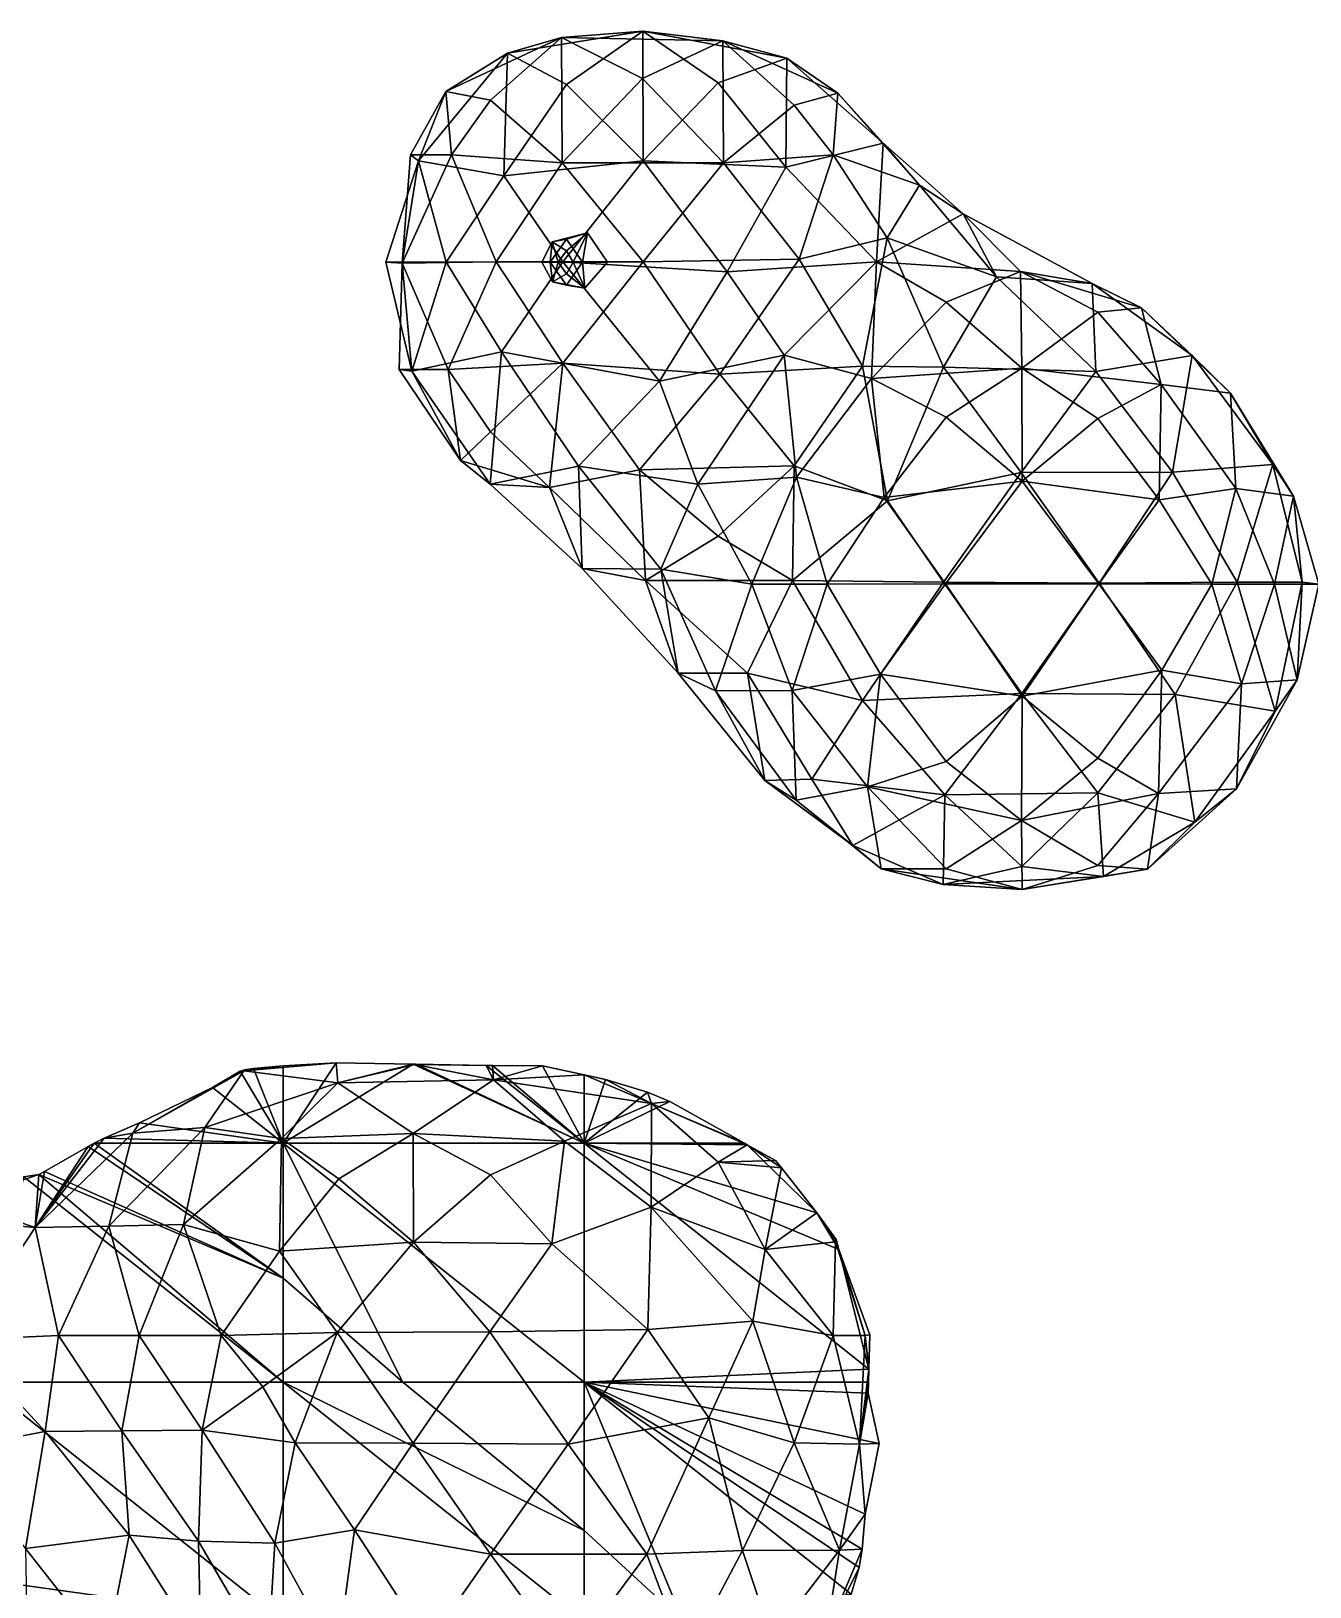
# Model space of a CAD drawing. Extents: x 290034 to 295698, y 4553723 to 4561693.
# Drawn here: x 292578.2 to 292790.5, y 4558918.6 to 4559176.9 of the extents above; entities that cross this region are included whole.
import ezdxf

# ---------------------------------------------------------------- set-up
doc = ezdxf.new("R2010")
doc.units = 0
doc.layers.add('Au_ppm_Pref_-_0_2', color=7, linetype='CONTINUOUS')

msp = doc.modelspace()

# ---------------------------------------------------------------- linework, layer by layer
at = {"layer": 'Au_ppm_Pref_-_0_2'}
for points in [[(292657.24, 4559173.28, 1752.79), (292667.06, 4559168.08, 1748.2), (292679.75, 4559176.93, 1751.31)], [(292679.75, 4559176.93, 1751.31), (292666.21, 4559175.87, 1758.57), (292657.24, 4559173.28, 1752.79)], [(292693, 4559175.34, 1758.47), (292666.21, 4559175.87, 1758.57), (292679.75, 4559176.93, 1751.31)], [(292667.06, 4559168.08, 1748.2), (292679.79, 4559155.39, 1747.73), (292679.75, 4559176.93, 1751.31)], [(292703.65, 4559172.42, 1752.66), (292693, 4559175.34, 1758.47), (292679.75, 4559176.93, 1751.31)], [(292679.79, 4559155.39, 1747.73), (292692.26, 4559168.34, 1748.11), (292679.75, 4559176.93, 1751.31)], [(292679.75, 4559176.93, 1751.31), (292692.26, 4559168.34, 1748.11), (292703.65, 4559172.42, 1752.66)], [(292654.46, 4559165.45, 1761.07), (292647, 4559166.92, 1758.04), (292666.21, 4559175.87, 1758.57)], [(292666.21, 4559175.87, 1758.57), (292647, 4559166.92, 1758.04), (292657.24, 4559173.28, 1752.79)], [(292666.36, 4559155.05, 1762.07), (292654.46, 4559165.45, 1761.07), (292666.21, 4559175.87, 1758.57)], [(292679.66, 4559169.06, 1762.27), (292666.36, 4559155.05, 1762.07), (292666.21, 4559175.87, 1758.57)], [(292679.66, 4559169.06, 1762.27), (292666.21, 4559175.87, 1758.57), (292693, 4559175.34, 1758.47)], [(292693.14, 4559155.08, 1762.17), (292679.66, 4559169.06, 1762.27), (292693, 4559175.34, 1758.47)], [(292693.14, 4559155.08, 1762.17), (292693, 4559175.34, 1758.47), (292704.86, 4559164.61, 1760.79)], [(292712.12, 4559166.64, 1758.04), (292704.86, 4559164.61, 1760.79), (292693, 4559175.34, 1758.47)], [(292703.65, 4559172.42, 1752.66), (292712.12, 4559166.64, 1758.04), (292693, 4559175.34, 1758.47)], [(292657.24, 4559173.28, 1752.79), (292642.48, 4559155.38, 1752.48), (292656.68, 4559152.9, 1748.37)], [(292647, 4559166.92, 1758.04), (292642.48, 4559155.38, 1752.48), (292657.24, 4559173.28, 1752.79)], [(292657.24, 4559173.28, 1752.79), (292656.68, 4559152.9, 1748.37), (292667.06, 4559168.08, 1748.2)], [(292703.45, 4559154.36, 1747.49), (292703.65, 4559172.42, 1752.66), (292692.26, 4559168.34, 1748.11)], [(292703.45, 4559154.36, 1747.49), (292719.65, 4559158.3, 1751.96), (292703.65, 4559172.42, 1752.66)], [(292719.65, 4559158.3, 1751.96), (292712.12, 4559166.64, 1758.04), (292703.65, 4559172.42, 1752.66)], [(292693.14, 4559155.08, 1762.17), (292666.36, 4559155.05, 1762.07), (292679.66, 4559169.06, 1762.27)], [(292647.95, 4559156.37, 1761.11), (292641.14, 4559156.37, 1758.04), (292647, 4559166.92, 1758.04)], [(292647, 4559166.92, 1758.04), (292641.14, 4559156.37, 1758.04), (292642.48, 4559155.38, 1752.48)], [(292647.95, 4559156.37, 1761.11), (292647, 4559166.92, 1758.04), (292654.46, 4559165.45, 1761.07)], [(292667.06, 4559168.08, 1748.2), (292656.68, 4559152.9, 1748.37), (292679.79, 4559155.39, 1747.73)], [(292703.45, 4559154.36, 1747.49), (292692.26, 4559168.34, 1748.11), (292679.79, 4559155.39, 1747.73)], [(292712.12, 4559166.64, 1758.04), (292711.31, 4559156.37, 1761.08), (292704.86, 4559164.61, 1760.79)], [(292712.12, 4559166.64, 1758.04), (292725.65, 4559151.35, 1757.13), (292711.31, 4559156.37, 1761.08)], [(292725.65, 4559151.35, 1757.13), (292712.12, 4559166.64, 1758.04), (292719.65, 4559158.3, 1751.96)], [(292647.95, 4559156.37, 1761.11), (292654.46, 4559165.45, 1761.07), (292666.36, 4559155.05, 1762.07)], [(292693.14, 4559155.08, 1762.17), (292704.86, 4559164.61, 1760.79), (292711.31, 4559156.37, 1761.08)], [(292718.53, 4559138.61, 1745.96), (292719.65, 4559158.3, 1751.96), (292703.45, 4559154.36, 1747.49)], [(292718.53, 4559138.61, 1745.96), (292732.92, 4559146.57, 1750.78), (292719.65, 4559158.3, 1751.96)], [(292732.92, 4559146.57, 1750.78), (292725.65, 4559151.35, 1757.13), (292719.65, 4559158.3, 1751.96)], [(292647.95, 4559156.37, 1761.11), (292655.36, 4559138.65, 1761.85), (292639.79, 4559138.4, 1758.66)], [(292647.95, 4559156.37, 1761.11), (292639.79, 4559138.4, 1758.66), (292641.14, 4559156.37, 1758.04)], [(292642.48, 4559155.38, 1752.48), (292641.14, 4559156.37, 1758.04), (292639.79, 4559138.4, 1758.66)], [(292647.95, 4559156.37, 1761.11), (292666.36, 4559155.05, 1762.07), (292655.36, 4559138.65, 1761.85)], [(292705.7, 4559139.06, 1762.1), (292693.14, 4559155.08, 1762.17), (292711.31, 4559156.37, 1761.08)], [(292705.7, 4559139.06, 1762.1), (292711.31, 4559156.37, 1761.08), (292720.3, 4559142.6, 1760.73)], [(292720.3, 4559142.6, 1760.73), (292711.31, 4559156.37, 1761.08), (292725.65, 4559151.35, 1757.13)], [(292642.48, 4559155.38, 1752.48), (292639.79, 4559138.4, 1758.66), (292637.08, 4559138.55, 1752.1)], [(292642.48, 4559155.38, 1752.48), (292637.08, 4559138.55, 1752.1), (292647.09, 4559138.55, 1748.62)], [(292656.68, 4559152.9, 1748.37), (292642.48, 4559155.38, 1752.48), (292647.09, 4559138.55, 1748.62)], [(292679.81, 4559138.62, 1761.55), (292655.36, 4559138.65, 1761.85), (292666.36, 4559155.05, 1762.07)], [(292679.79, 4559155.39, 1747.73), (292656.68, 4559152.9, 1748.37), (292666.43, 4559138.6, 1748.39)], [(292679.81, 4559138.62, 1761.55), (292666.36, 4559155.05, 1762.07), (292693.14, 4559155.08, 1762.17)], [(292693.73, 4559136.98, 1746.91), (292679.79, 4559155.39, 1747.73), (292666.43, 4559138.6, 1748.39)], [(292693.73, 4559136.98, 1746.91), (292703.45, 4559154.36, 1747.49), (292679.79, 4559155.39, 1747.73)], [(292679.81, 4559138.62, 1761.55), (292693.14, 4559155.08, 1762.17), (292705.7, 4559139.06, 1762.1)], [(292693.73, 4559136.98, 1746.91), (292718.53, 4559138.61, 1745.96), (292703.45, 4559154.36, 1747.49)], [(292666.43, 4559138.6, 1748.39), (292656.68, 4559152.9, 1748.37), (292647.09, 4559138.55, 1748.62)], [(292725.65, 4559151.35, 1757.13), (292738.41, 4559136.14, 1757.19), (292720.3, 4559142.6, 1760.73)], [(292732.92, 4559146.57, 1750.78), (292738.41, 4559136.14, 1757.19), (292725.65, 4559151.35, 1757.13)], [(292732.92, 4559146.57, 1750.78), (292718.53, 4559138.61, 1745.96), (292742.44, 4559137.04, 1746.04)], [(292742.44, 4559137.04, 1746.04), (292754.32, 4559135.01, 1751.78), (292732.92, 4559146.57, 1750.78)], [(292732.92, 4559146.57, 1750.78), (292754.32, 4559135.01, 1751.78), (292738.41, 4559136.14, 1757.19)], [(292664.67, 4559141.94, 1781.8), (292670.52, 4559143.45, 1781.8), (292667.06, 4559140.45, 1782.43)], [(292670.52, 4559143.45, 1781.8), (292664.67, 4559141.94, 1781.8), (292667.06, 4559142.4, 1780.52)], [(292668.17, 4559138.55, 1782.32), (292667.06, 4559140.45, 1782.43), (292670.52, 4559143.45, 1781.8)], [(292670.52, 4559143.45, 1781.8), (292667.06, 4559142.4, 1780.52), (292669.7, 4559138.55, 1780.55)], [(292668.17, 4559138.55, 1782.32), (292670.52, 4559143.45, 1781.8), (292673.84, 4559138.55, 1781.8)], [(292673.84, 4559138.55, 1781.8), (292670.52, 4559143.45, 1781.8), (292669.7, 4559138.55, 1780.55)], [(292662.97, 4559138.55, 1781.8), (292664.67, 4559141.94, 1781.8), (292665.67, 4559138.55, 1782.45)], [(292664.67, 4559141.94, 1781.8), (292662.97, 4559138.55, 1781.8), (292664.34, 4559138.55, 1780.51)], [(292664.67, 4559141.94, 1781.8), (292664.34, 4559138.55, 1780.51), (292667.06, 4559142.4, 1780.52)], [(292667.06, 4559142.4, 1780.52), (292664.34, 4559138.55, 1780.51), (292669.7, 4559138.55, 1780.55)], [(292664.67, 4559141.94, 1781.8), (292667.06, 4559140.45, 1782.43), (292665.67, 4559138.55, 1782.45)], [(292668.17, 4559138.55, 1782.32), (292665.67, 4559138.55, 1782.45), (292667.06, 4559140.45, 1782.43)], [(292705.7, 4559139.06, 1762.1), (292720.3, 4559142.6, 1760.73), (292716.18, 4559121.32, 1761.67)], [(292716.18, 4559121.32, 1761.67), (292720.3, 4559142.6, 1760.73), (292729.65, 4559121.14, 1760.35)], [(292729.65, 4559121.14, 1760.35), (292720.3, 4559142.6, 1760.73), (292738.41, 4559136.14, 1757.19)], [(292639.79, 4559138.4, 1758.66), (292641.39, 4559120.49, 1752.09), (292637.08, 4559138.55, 1752.1)], [(292647.09, 4559138.55, 1748.62), (292637.08, 4559138.55, 1752.1), (292641.39, 4559120.49, 1752.09)], [(292647.44, 4559120.74, 1761.35), (292639.3, 4559120.74, 1758.04), (292639.79, 4559138.4, 1758.66)], [(292639.3, 4559120.74, 1758.04), (292641.39, 4559120.49, 1752.09), (292639.79, 4559138.4, 1758.66)], [(292655.36, 4559138.65, 1761.85), (292647.44, 4559120.74, 1761.35), (292639.79, 4559138.4, 1758.66)], [(292656.29, 4559123.7, 1748.01), (292647.09, 4559138.55, 1748.62), (292641.39, 4559120.49, 1752.09)], [(292666.43, 4559138.6, 1748.39), (292647.09, 4559138.55, 1748.62), (292656.29, 4559123.7, 1748.01)], [(292666.44, 4559121.81, 1762.43), (292647.44, 4559120.74, 1761.35), (292655.36, 4559138.65, 1761.85)], [(292679.81, 4559138.62, 1761.55), (292666.44, 4559121.81, 1762.43), (292655.36, 4559138.65, 1761.85)], [(292682.49, 4559118.81, 1746.75), (292666.43, 4559138.6, 1748.39), (292656.29, 4559123.7, 1748.01)], [(292664.76, 4559135.3, 1781.8), (292662.97, 4559138.55, 1781.8), (292665.67, 4559138.55, 1782.45)], [(292662.97, 4559138.55, 1781.8), (292664.76, 4559135.3, 1781.8), (292664.34, 4559138.55, 1780.51)], [(292664.76, 4559135.3, 1781.8), (292667.06, 4559134.74, 1780.53), (292664.34, 4559138.55, 1780.51)], [(292669.7, 4559138.55, 1780.55), (292664.34, 4559138.55, 1780.51), (292667.06, 4559134.74, 1780.53)], [(292664.76, 4559135.3, 1781.8), (292665.67, 4559138.55, 1782.45), (292667.06, 4559136.65, 1782.43)], [(292668.17, 4559138.55, 1782.32), (292667.06, 4559136.65, 1782.43), (292665.67, 4559138.55, 1782.45)], [(292693.73, 4559136.98, 1746.91), (292666.43, 4559138.6, 1748.39), (292682.49, 4559118.81, 1746.75)], [(292679.81, 4559138.62, 1761.55), (292692.52, 4559120, 1762.63), (292666.44, 4559121.81, 1762.43)], [(292668.17, 4559138.55, 1782.32), (292670.09, 4559134.27, 1781.8), (292667.06, 4559136.65, 1782.43)], [(292670.09, 4559134.27, 1781.8), (292669.7, 4559138.55, 1780.55), (292667.06, 4559134.74, 1780.53)], [(292668.17, 4559138.55, 1782.32), (292673.84, 4559138.55, 1781.8), (292670.09, 4559134.27, 1781.8)], [(292670.09, 4559134.27, 1781.8), (292673.84, 4559138.55, 1781.8), (292669.7, 4559138.55, 1780.55)], [(292679.81, 4559138.62, 1761.55), (292705.7, 4559139.06, 1762.1), (292692.52, 4559120, 1762.63)], [(292692.52, 4559120, 1762.63), (292705.7, 4559139.06, 1762.1), (292716.18, 4559121.32, 1761.67)], [(292693.73, 4559136.98, 1746.91), (292703.2, 4559123.11, 1744.59), (292718.53, 4559138.61, 1745.96)], [(292703.2, 4559123.11, 1744.59), (292717.67, 4559119.24, 1741.18), (292718.53, 4559138.61, 1745.96)], [(292730.06, 4559131.9, 1742.44), (292718.53, 4559138.61, 1745.96), (292717.67, 4559119.24, 1741.18)], [(292742.44, 4559137.04, 1746.04), (292718.53, 4559138.61, 1745.96), (292730.06, 4559131.9, 1742.44)], [(292670.09, 4559134.27, 1781.8), (292664.76, 4559135.3, 1781.8), (292667.06, 4559136.65, 1782.43)], [(292664.76, 4559135.3, 1781.8), (292670.09, 4559134.27, 1781.8), (292667.06, 4559134.74, 1780.53)], [(292693.73, 4559136.98, 1746.91), (292682.49, 4559118.81, 1746.75), (292703.2, 4559123.11, 1744.59)], [(292754.93, 4559120.39, 1757.72), (292729.65, 4559121.14, 1760.35), (292738.41, 4559136.14, 1757.19)], [(292742.44, 4559137.04, 1746.04), (292730.06, 4559131.9, 1742.44), (292742.63, 4559120.99, 1739.47)], [(292754.93, 4559120.39, 1757.72), (292738.41, 4559136.14, 1757.19), (292754.32, 4559135.01, 1751.78)], [(292742.44, 4559137.04, 1746.04), (292762.49, 4559130.97, 1746.16), (292754.32, 4559135.01, 1751.78)], [(292742.44, 4559137.04, 1746.04), (292742.63, 4559120.99, 1739.47), (292755.26, 4559130.28, 1742.98)], [(292742.44, 4559137.04, 1746.04), (292755.26, 4559130.28, 1742.98), (292762.49, 4559130.97, 1746.16)], [(292754.93, 4559120.39, 1757.72), (292754.32, 4559135.01, 1751.78), (292770.92, 4559123.08, 1751.78)], [(292754.32, 4559135.01, 1751.78), (292762.49, 4559130.97, 1746.16), (292770.92, 4559123.08, 1751.78)], [(292717.67, 4559119.24, 1741.18), (292742.63, 4559120.99, 1739.47), (292730.06, 4559131.9, 1742.44)], [(292765.77, 4559118.28, 1741.07), (292755.26, 4559130.28, 1742.98), (292742.63, 4559120.99, 1739.47)], [(292762.49, 4559130.97, 1746.16), (292755.26, 4559130.28, 1742.98), (292765.77, 4559118.28, 1741.07)], [(292762.49, 4559130.97, 1746.16), (292777.3, 4559116.84, 1747.08), (292770.92, 4559123.08, 1751.78)], [(292777.3, 4559116.84, 1747.08), (292762.49, 4559130.97, 1746.16), (292765.77, 4559118.28, 1741.07)], [(292656.29, 4559123.7, 1748.01), (292641.39, 4559120.49, 1752.09), (292654.36, 4559101.72, 1752)], [(292669.06, 4559104.69, 1747.69), (292656.29, 4559123.7, 1748.01), (292654.36, 4559101.72, 1752)], [(292682.49, 4559118.81, 1746.75), (292656.29, 4559123.7, 1748.01), (292669.06, 4559104.69, 1747.69)], [(292688.88, 4559101.71, 1744.73), (292703.2, 4559123.11, 1744.59), (292682.49, 4559118.81, 1746.75)], [(292705.22, 4559102.88, 1740.76), (292703.2, 4559123.11, 1744.59), (292688.88, 4559101.71, 1744.73)], [(292717.67, 4559119.24, 1741.18), (292703.2, 4559123.11, 1744.59), (292705.22, 4559102.88, 1740.76)], [(292770.92, 4559123.08, 1751.78), (292767.65, 4559103.7, 1758.14), (292754.93, 4559120.39, 1757.72)], [(292767.65, 4559103.7, 1758.14), (292770.92, 4559123.08, 1751.78), (292784.31, 4559105, 1752.22)], [(292777.3, 4559116.84, 1747.08), (292784.31, 4559105, 1752.22), (292770.92, 4559123.08, 1751.78)], [(292649.45, 4559105.66, 1758.04), (292639.3, 4559120.74, 1758.04), (292647.44, 4559120.74, 1761.35)], [(292639.3, 4559120.74, 1758.04), (292649.45, 4559105.66, 1758.04), (292641.39, 4559120.49, 1752.09)], [(292649.45, 4559105.66, 1758.04), (292654.36, 4559101.72, 1752), (292641.39, 4559120.49, 1752.09)], [(292666.44, 4559121.81, 1762.43), (292654.46, 4559110.39, 1761.49), (292647.44, 4559120.74, 1761.35)], [(292649.45, 4559105.66, 1758.04), (292647.44, 4559120.74, 1761.35), (292654.46, 4559110.39, 1761.49)], [(292666.44, 4559121.81, 1762.43), (292664.22, 4559101.15, 1759.98), (292654.46, 4559110.39, 1761.49)], [(292664.22, 4559101.15, 1759.98), (292666.44, 4559121.81, 1762.43), (292679.18, 4559104.07, 1761.95)], [(292679.18, 4559104.07, 1761.95), (292666.44, 4559121.81, 1762.43), (292692.52, 4559120, 1762.63)], [(292692.52, 4559120, 1762.63), (292704.86, 4559104.76, 1761.82), (292679.18, 4559104.07, 1761.95)], [(292692.52, 4559120, 1762.63), (292716.18, 4559121.32, 1761.67), (292704.86, 4559104.76, 1761.82)], [(292704.86, 4559104.76, 1761.82), (292716.18, 4559121.32, 1761.67), (292720.32, 4559098.93, 1760.72)], [(292716.18, 4559121.32, 1761.67), (292729.65, 4559121.14, 1760.35), (292720.32, 4559098.93, 1760.72)], [(292717.67, 4559119.24, 1741.18), (292730.06, 4559112.83, 1736.92), (292742.63, 4559120.99, 1739.47)], [(292742.51, 4559103.67, 1760.33), (292720.32, 4559098.93, 1760.72), (292729.65, 4559121.14, 1760.35)], [(292754.93, 4559120.39, 1757.72), (292742.51, 4559103.67, 1760.33), (292729.65, 4559121.14, 1760.35)], [(292742.72, 4559102.21, 1735.29), (292742.63, 4559120.99, 1739.47), (292730.06, 4559112.83, 1736.92)], [(292742.51, 4559103.67, 1760.33), (292754.93, 4559120.39, 1757.72), (292767.65, 4559103.7, 1758.14)], [(292742.72, 4559102.21, 1735.29), (292755.26, 4559112.62, 1736.99), (292742.63, 4559120.99, 1739.47)], [(292755.26, 4559112.62, 1736.99), (292765.77, 4559118.28, 1741.07), (292742.63, 4559120.99, 1739.47)], [(292682.49, 4559118.81, 1746.75), (292669.06, 4559104.69, 1747.69), (292688.88, 4559101.71, 1744.73)], [(292705.22, 4559102.88, 1740.76), (292719.81, 4559099.49, 1736.53), (292717.67, 4559119.24, 1741.18)], [(292717.67, 4559119.24, 1741.18), (292719.81, 4559099.49, 1736.53), (292730.06, 4559112.83, 1736.92)], [(292765.43, 4559099.12, 1736.69), (292765.77, 4559118.28, 1741.07), (292755.26, 4559112.62, 1736.99)], [(292765.43, 4559099.12, 1736.69), (292778.14, 4559100.98, 1740.74), (292765.77, 4559118.28, 1741.07)], [(292778.14, 4559100.98, 1740.74), (292777.3, 4559116.84, 1747.08), (292765.77, 4559118.28, 1741.07)], [(292778.14, 4559100.98, 1740.74), (292787.72, 4559099.7, 1746.16), (292777.3, 4559116.84, 1747.08)], [(292777.3, 4559116.84, 1747.08), (292787.72, 4559099.7, 1746.16), (292784.31, 4559105, 1752.22)], [(292730.06, 4559112.83, 1736.92), (292719.81, 4559099.49, 1736.53), (292742.72, 4559102.21, 1735.29)], [(292765.43, 4559099.12, 1736.69), (292755.26, 4559112.62, 1736.99), (292742.72, 4559102.21, 1735.29)], [(292649.45, 4559105.66, 1758.04), (292654.46, 4559110.39, 1761.49), (292664.22, 4559101.15, 1759.98)], [(292649.45, 4559105.66, 1758.04), (292664.22, 4559101.15, 1759.98), (292654.36, 4559101.72, 1752)], [(292669.66, 4559087.71, 1752.65), (292669.06, 4559104.69, 1747.69), (292654.36, 4559101.72, 1752)], [(292680.17, 4559085.69, 1757.92), (292664.22, 4559101.15, 1759.98), (292679.18, 4559104.07, 1761.95)], [(292682.69, 4559087.61, 1746.77), (292688.88, 4559101.71, 1744.73), (292669.06, 4559104.69, 1747.69)], [(292669.66, 4559087.71, 1752.65), (292682.69, 4559087.61, 1746.77), (292669.06, 4559104.69, 1747.69)], [(292692.26, 4559093.06, 1761.33), (292679.18, 4559104.07, 1761.95), (292704.86, 4559104.76, 1761.82)], [(292680.17, 4559085.69, 1757.92), (292679.18, 4559104.07, 1761.95), (292692.26, 4559093.06, 1761.33)], [(292692.26, 4559093.06, 1761.33), (292704.86, 4559104.76, 1761.82), (292704.56, 4559085.72, 1760.27)], [(292704.86, 4559104.76, 1761.82), (292720.32, 4559098.93, 1760.72), (292704.56, 4559085.72, 1760.27)], [(292778.37, 4559085.44, 1756.54), (292767.65, 4559103.7, 1758.14), (292784.31, 4559105, 1752.22)], [(292778.37, 4559085.44, 1756.54), (292784.31, 4559105, 1752.22), (292789.15, 4559085.42, 1751.72)], [(292784.31, 4559105, 1752.22), (292787.72, 4559099.7, 1746.16), (292789.15, 4559085.42, 1751.72)], [(292664.22, 4559101.15, 1759.98), (292669.66, 4559087.71, 1752.65), (292654.36, 4559101.72, 1752)], [(292697.81, 4559085.1, 1740.95), (292688.88, 4559101.71, 1744.73), (292682.69, 4559087.61, 1746.77)], [(292705.22, 4559102.88, 1740.76), (292688.88, 4559101.71, 1744.73), (292697.81, 4559085.1, 1740.95)], [(292705.22, 4559102.88, 1740.76), (292697.81, 4559085.1, 1740.95), (292710.35, 4559085.1, 1736.87)], [(292705.22, 4559102.88, 1740.76), (292710.35, 4559085.1, 1736.87), (292719.81, 4559099.49, 1736.53)], [(292742.72, 4559102.21, 1735.29), (292719.81, 4559099.49, 1736.53), (292729.96, 4559085.14, 1734.64)], [(292742.51, 4559103.67, 1760.33), (292729.62, 4559085.43, 1760.59), (292720.32, 4559098.93, 1760.72)], [(292742.51, 4559103.67, 1760.33), (292755.48, 4559085.26, 1759.99), (292729.62, 4559085.43, 1760.59)], [(292755.44, 4559085.17, 1734.81), (292742.72, 4559102.21, 1735.29), (292729.96, 4559085.14, 1734.64)], [(292742.51, 4559103.67, 1760.33), (292767.65, 4559103.7, 1758.14), (292755.48, 4559085.26, 1759.99)], [(292765.43, 4559099.12, 1736.69), (292742.72, 4559102.21, 1735.29), (292755.44, 4559085.17, 1734.81)], [(292778.37, 4559085.44, 1756.54), (292755.48, 4559085.26, 1759.99), (292767.65, 4559103.7, 1758.14)], [(292664.22, 4559101.15, 1759.98), (292680.17, 4559085.69, 1757.92), (292669.66, 4559087.71, 1752.65)], [(292729.62, 4559085.43, 1760.59), (292704.56, 4559085.72, 1760.27), (292720.32, 4559098.93, 1760.72)], [(292719.81, 4559099.49, 1736.53), (292710.35, 4559085.1, 1736.87), (292729.96, 4559085.14, 1734.64)], [(292765.43, 4559099.12, 1736.69), (292755.44, 4559085.17, 1734.81), (292774.2, 4559085.1, 1737.23)], [(292778.14, 4559100.98, 1740.74), (292765.43, 4559099.12, 1736.69), (292774.2, 4559085.1, 1737.23)], [(292784.61, 4559085.1, 1741.54), (292778.14, 4559100.98, 1740.74), (292774.2, 4559085.1, 1737.23)], [(292784.61, 4559085.1, 1741.54), (292787.72, 4559099.7, 1746.16), (292778.14, 4559100.98, 1740.74)], [(292784.61, 4559085.1, 1741.54), (292791.94, 4559085.1, 1746.16), (292787.72, 4559099.7, 1746.16)], [(292787.72, 4559099.7, 1746.16), (292791.94, 4559085.1, 1746.16), (292789.15, 4559085.42, 1751.72)], [(292680.17, 4559085.69, 1757.92), (292692.26, 4559093.06, 1761.33), (292704.56, 4559085.72, 1760.27)], [(292669.66, 4559087.71, 1752.65), (292680.17, 4559085.69, 1757.92), (292685.57, 4559070.31, 1752.1)], [(292669.66, 4559087.71, 1752.65), (292685.57, 4559070.31, 1752.1), (292682.69, 4559087.61, 1746.77)], [(292682.69, 4559087.61, 1746.77), (292685.57, 4559070.31, 1752.1), (292691.79, 4559067.41, 1746.15)], [(292682.69, 4559087.61, 1746.77), (292691.79, 4559067.41, 1746.15), (292697.81, 4559085.1, 1740.95)], [(292697.08, 4559070.34, 1757.2), (292680.17, 4559085.69, 1757.92), (292704.56, 4559085.72, 1760.27)], [(292680.17, 4559085.69, 1757.92), (292697.08, 4559070.34, 1757.2), (292685.57, 4559070.31, 1752.1)], [(292691.79, 4559067.41, 1746.15), (292704.51, 4559067.47, 1740), (292697.81, 4559085.1, 1740.95)], [(292704.56, 4559085.72, 1760.27), (292716.19, 4559065.78, 1759.22), (292697.08, 4559070.34, 1757.2)], [(292697.81, 4559085.1, 1740.95), (292704.51, 4559067.47, 1740), (292710.35, 4559085.1, 1736.87)], [(292719.2, 4559070.15, 1736.06), (292710.35, 4559085.1, 1736.87), (292704.51, 4559067.47, 1740)], [(292729.62, 4559085.43, 1760.59), (292716.19, 4559065.78, 1759.22), (292704.56, 4559085.72, 1760.27)], [(292729.96, 4559085.14, 1734.64), (292710.35, 4559085.1, 1736.87), (292719.2, 4559070.15, 1736.06)], [(292729.62, 4559085.43, 1760.59), (292742.62, 4559066.93, 1759.9), (292716.19, 4559065.78, 1759.22)], [(292742.68, 4559066.49, 1735.06), (292729.96, 4559085.14, 1734.64), (292719.2, 4559070.15, 1736.06)], [(292755.48, 4559085.26, 1759.99), (292742.62, 4559066.93, 1759.9), (292729.62, 4559085.43, 1760.59)], [(292755.44, 4559085.17, 1734.81), (292729.96, 4559085.14, 1734.64), (292742.68, 4559066.49, 1735.06)], [(292742.62, 4559066.93, 1759.9), (292755.48, 4559085.26, 1759.99), (292768.07, 4559066.8, 1758.19)], [(292755.44, 4559085.17, 1734.81), (292742.68, 4559066.49, 1735.06), (292765.86, 4559070.82, 1736.4)], [(292774.2, 4559085.1, 1737.23), (292755.44, 4559085.17, 1734.81), (292765.86, 4559070.82, 1736.4)], [(292755.48, 4559085.26, 1759.99), (292778.37, 4559085.44, 1756.54), (292768.07, 4559066.8, 1758.19)], [(292779.1, 4559068.56, 1740.54), (292774.2, 4559085.1, 1737.23), (292765.86, 4559070.82, 1736.4)], [(292784.71, 4559064.02, 1753.13), (292768.07, 4559066.8, 1758.19), (292778.37, 4559085.44, 1756.54)], [(292779.1, 4559068.56, 1740.54), (292784.61, 4559085.1, 1741.54), (292774.2, 4559085.1, 1737.23)], [(292778.37, 4559085.44, 1756.54), (292789.15, 4559085.42, 1751.72), (292784.71, 4559064.02, 1753.13)], [(292779.1, 4559068.56, 1740.54), (292788.36, 4559069.2, 1746.99), (292784.61, 4559085.1, 1741.54)], [(292784.61, 4559085.1, 1741.54), (292788.36, 4559069.2, 1746.99), (292791.94, 4559085.1, 1746.16)], [(292788.36, 4559069.2, 1746.99), (292784.71, 4559064.02, 1753.13), (292789.15, 4559085.42, 1751.72)], [(292791.94, 4559085.1, 1746.16), (292788.36, 4559069.2, 1746.99), (292789.15, 4559085.42, 1751.72)], [(292765.86, 4559070.82, 1736.4), (292742.68, 4559066.49, 1735.06), (292755.26, 4559056.2, 1736.53)], [(292765.34, 4559050.38, 1740.53), (292765.86, 4559070.82, 1736.4), (292755.26, 4559056.2, 1736.53)], [(292779.1, 4559068.56, 1740.54), (292765.86, 4559070.82, 1736.4), (292765.34, 4559050.38, 1740.53)], [(292685.57, 4559070.31, 1752.1), (292697.08, 4559070.34, 1757.2), (292699.98, 4559052.53, 1752.1)], [(292685.57, 4559070.31, 1752.1), (292699.98, 4559052.53, 1752.1), (292691.79, 4559067.41, 1746.15)], [(292697.08, 4559070.34, 1757.2), (292716.19, 4559065.78, 1759.22), (292707.78, 4559052.72, 1755.58)], [(292697.08, 4559070.34, 1757.2), (292707.78, 4559052.72, 1755.58), (292699.98, 4559052.53, 1752.1)], [(292717.02, 4559051.46, 1740.3), (292719.2, 4559070.15, 1736.06), (292704.51, 4559067.47, 1740)], [(292717.02, 4559051.46, 1740.3), (292730.06, 4559055.69, 1736.36), (292719.2, 4559070.15, 1736.06)], [(292742.68, 4559066.49, 1735.06), (292719.2, 4559070.15, 1736.06), (292730.06, 4559055.69, 1736.36)], [(292779.1, 4559068.56, 1740.54), (292765.34, 4559050.38, 1740.53), (292778.28, 4559051.15, 1746.99)], [(292779.1, 4559068.56, 1740.54), (292778.28, 4559051.15, 1746.99), (292788.36, 4559069.2, 1746.99)], [(292784.71, 4559064.02, 1753.13), (292788.36, 4559069.2, 1746.99), (292778.28, 4559051.15, 1746.99)], [(292691.79, 4559067.41, 1746.15), (292705.18, 4559049.26, 1745.97), (292704.51, 4559067.47, 1740)], [(292691.79, 4559067.41, 1746.15), (292699.98, 4559052.53, 1752.1), (292705.18, 4559049.26, 1745.97)], [(292704.51, 4559067.47, 1740), (292705.18, 4559049.26, 1745.97), (292717.02, 4559051.46, 1740.3)], [(292707.78, 4559052.72, 1755.58), (292716.19, 4559065.78, 1759.22), (292729.85, 4559050.12, 1757.89)], [(292716.19, 4559065.78, 1759.22), (292742.62, 4559066.93, 1759.9), (292729.85, 4559050.12, 1757.89)], [(292755.24, 4559050.47, 1757.39), (292729.85, 4559050.12, 1757.89), (292742.62, 4559066.93, 1759.9)], [(292730.06, 4559055.69, 1736.36), (292742.61, 4559045.89, 1739.03), (292742.68, 4559066.49, 1735.06)], [(292742.61, 4559045.89, 1739.03), (292755.26, 4559056.2, 1736.53), (292742.68, 4559066.49, 1735.06)], [(292755.24, 4559050.47, 1757.39), (292742.62, 4559066.93, 1759.9), (292768.07, 4559066.8, 1758.19)], [(292755.24, 4559050.47, 1757.39), (292768.07, 4559066.8, 1758.19), (292771.35, 4559045.61, 1752.32)], [(292768.07, 4559066.8, 1758.19), (292784.71, 4559064.02, 1753.13), (292771.35, 4559045.61, 1752.32)], [(292771.35, 4559045.61, 1752.32), (292784.71, 4559064.02, 1753.13), (292778.28, 4559051.15, 1746.99)], [(292717.02, 4559051.46, 1740.3), (292742.61, 4559045.89, 1739.03), (292730.06, 4559055.69, 1736.36)], [(292765.34, 4559050.38, 1740.53), (292755.26, 4559056.2, 1736.53), (292742.61, 4559045.89, 1739.03)], [(292707.78, 4559052.72, 1755.58), (292714.59, 4559041.71, 1753.34), (292699.98, 4559052.53, 1752.1)], [(292699.98, 4559052.53, 1752.1), (292714.59, 4559041.71, 1753.34), (292705.18, 4559049.26, 1745.97)], [(292729.85, 4559050.12, 1757.89), (292714.59, 4559041.71, 1753.34), (292707.78, 4559052.72, 1755.58)], [(292719.29, 4559037.83, 1747.36), (292717.02, 4559051.46, 1740.3), (292705.18, 4559049.26, 1745.97)], [(292729.85, 4559050.12, 1757.89), (292729.58, 4559035.25, 1751.74), (292714.59, 4559041.71, 1753.34)], [(292730.06, 4559037.84, 1742.29), (292742.61, 4559045.89, 1739.03), (292717.02, 4559051.46, 1740.3)], [(292719.29, 4559037.83, 1747.36), (292730.06, 4559037.84, 1742.29), (292717.02, 4559051.46, 1740.3)], [(292729.85, 4559050.12, 1757.89), (292742.66, 4559038.25, 1755.84), (292729.58, 4559035.25, 1751.74)], [(292729.85, 4559050.12, 1757.89), (292755.24, 4559050.47, 1757.39), (292742.66, 4559038.25, 1755.84)], [(292765.34, 4559050.38, 1740.53), (292742.61, 4559045.89, 1739.03), (292755.26, 4559038.42, 1742.48)], [(292756.2, 4559036.56, 1751.64), (292742.66, 4559038.25, 1755.84), (292755.24, 4559050.47, 1757.39)], [(292755.24, 4559050.47, 1757.39), (292771.35, 4559045.61, 1752.32), (292756.2, 4559036.56, 1751.64)], [(292765.34, 4559050.38, 1740.53), (292755.26, 4559038.42, 1742.48), (292763.52, 4559037.77, 1746.16)], [(292765.34, 4559050.38, 1740.53), (292763.52, 4559037.77, 1746.16), (292778.28, 4559051.15, 1746.99)], [(292778.28, 4559051.15, 1746.99), (292763.52, 4559037.77, 1746.16), (292771.35, 4559045.61, 1752.32)], [(292714.59, 4559041.71, 1753.34), (292719.29, 4559037.83, 1747.36), (292705.18, 4559049.26, 1745.97)], [(292742.69, 4559034.41, 1745.88), (292742.61, 4559045.89, 1739.03), (292730.06, 4559037.84, 1742.29)], [(292755.26, 4559038.42, 1742.48), (292742.61, 4559045.89, 1739.03), (292742.69, 4559034.41, 1745.88)], [(292771.35, 4559045.61, 1752.32), (292763.52, 4559037.77, 1746.16), (292756.2, 4559036.56, 1751.64)], [(292714.59, 4559041.71, 1753.34), (292729.58, 4559035.25, 1751.74), (292719.29, 4559037.83, 1747.36)], [(292719.29, 4559037.83, 1747.36), (292742.69, 4559034.41, 1745.88), (292730.06, 4559037.84, 1742.29)], [(292729.58, 4559035.25, 1751.74), (292742.69, 4559034.41, 1745.88), (292719.29, 4559037.83, 1747.36)], [(292756.2, 4559036.56, 1751.64), (292729.58, 4559035.25, 1751.74), (292742.66, 4559038.25, 1755.84)], [(292742.69, 4559034.41, 1745.88), (292763.52, 4559037.77, 1746.16), (292755.26, 4559038.42, 1742.48)], [(292763.52, 4559037.77, 1746.16), (292742.69, 4559034.41, 1745.88), (292756.2, 4559036.56, 1751.64)], [(292729.58, 4559035.25, 1751.74), (292756.2, 4559036.56, 1751.64), (292742.69, 4559034.41, 1745.88)], [(292595.05, 4558993.98, 1830.31), (292613.52, 4559004.29, 1828.03), (292608.31, 4559001.56, 1828.81)], [(292607, 4558994.92, 1823.91), (292613.52, 4559004.29, 1828.03), (292595.05, 4558993.98, 1830.31)], [(292607, 4558994.92, 1823.91), (292629.08, 4559002.32, 1823.66), (292613.52, 4559004.29, 1828.03)], [(292608.31, 4559001.56, 1828.81), (292613.52, 4559004.29, 1828.03), (292612.9, 4559004.25, 1828.34)], [(292608.31, 4559001.56, 1828.81), (292612.9, 4559004.25, 1828.34), (292620, 4558992.28, 1829.66)], [(292612.9, 4559004.25, 1828.34), (292615.09, 4559004.68, 1828.22), (292620, 4558992.28, 1829.66)], [(292612.9, 4559004.25, 1828.34), (292613.61, 4559004.48, 1828.29), (292615.09, 4559004.68, 1828.22)], [(292612.9, 4559004.25, 1828.34), (292613.52, 4559004.29, 1828.03), (292613.61, 4559004.48, 1828.29)], [(292613.52, 4559004.29, 1828.03), (292628.83, 4559005.61, 1827.26), (292620, 4559005.15, 1828.03)], [(292629.08, 4559002.32, 1823.66), (292628.83, 4559005.61, 1827.26), (292613.52, 4559004.29, 1828.03)], [(292620, 4559005.15, 1828.03), (292615.09, 4559004.68, 1828.22), (292613.52, 4559004.29, 1828.03)], [(292613.52, 4559004.29, 1828.03), (292615.09, 4559004.68, 1828.22), (292613.61, 4559004.48, 1828.29)], [(292615.09, 4559004.68, 1828.22), (292620, 4559005.15, 1828.03), (292620, 4558992.28, 1829.66)], [(292620, 4559005.15, 1828.03), (292628.83, 4559005.61, 1827.26), (292620, 4558992.28, 1829.66)], [(292628.83, 4559005.61, 1827.26), (292641.61, 4559005.43, 1826.26), (292620, 4558992.28, 1829.66)], [(292641.61, 4559005.43, 1826.26), (292670, 4558992.28, 1825.65), (292620, 4558992.28, 1829.66)], [(292641.61, 4559005.43, 1826.26), (292628.83, 4559005.61, 1827.26), (292629.08, 4559002.32, 1823.66)], [(292629.08, 4559002.32, 1823.66), (292641.86, 4559005.38, 1826.19), (292641.61, 4559005.43, 1826.26)], [(292654.92, 4559002.84, 1822.68), (292641.86, 4559005.38, 1826.19), (292629.08, 4559002.32, 1823.66)], [(292670, 4558992.28, 1825.65), (292641.61, 4559005.43, 1826.26), (292642.03, 4559005.42, 1826.23)], [(292642.03, 4559005.42, 1826.23), (292641.61, 4559005.43, 1826.26), (292641.86, 4559005.38, 1826.19)], [(292653.74, 4559005.19, 1825.32), (292642.03, 4559005.42, 1826.23), (292641.86, 4559005.38, 1826.19)], [(292654.92, 4559002.84, 1822.68), (292653.74, 4559005.19, 1825.32), (292641.86, 4559005.38, 1826.19)], [(292642.03, 4559005.42, 1826.23), (292653.74, 4559005.19, 1825.32), (292670, 4558992.28, 1825.65)], [(292653.74, 4559005.19, 1825.32), (292654.8, 4559005.19, 1825.26), (292670, 4558992.28, 1825.65)], [(292654.92, 4559002.84, 1822.68), (292654.8, 4559005.19, 1825.26), (292653.74, 4559005.19, 1825.32)], [(292654.8, 4559005.19, 1825.26), (292663.06, 4559005.13, 1824.84), (292670, 4558992.28, 1825.65)], [(292654.92, 4559002.84, 1822.68), (292663.06, 4559005.13, 1824.84), (292654.8, 4559005.19, 1825.26)], [(292670, 4559003.65, 1824.61), (292663.06, 4559005.13, 1824.84), (292654.92, 4559002.84, 1822.68)], [(292654.92, 4559002.84, 1822.68), (292681.15, 4558998.9, 1822.83), (292670, 4559003.65, 1824.61)], [(292663.06, 4559005.13, 1824.84), (292670, 4559003.65, 1824.61), (292670, 4558992.28, 1825.65)], [(292670, 4559003.65, 1824.61), (292673.53, 4559002.88, 1824.49), (292670, 4558992.28, 1825.65)], [(292673.53, 4559002.88, 1824.49), (292670, 4559003.65, 1824.61), (292681.15, 4558998.9, 1822.83)], [(292595.05, 4558993.98, 1830.31), (292608.31, 4559001.56, 1828.81), (292596.17, 4558995.7, 1831)], [(292608.31, 4559001.56, 1828.81), (292620, 4558992.28, 1829.66), (292596.17, 4558995.7, 1831)], [(292619.76, 4558993.1, 1818.61), (292629.08, 4559002.32, 1823.66), (292607, 4558994.92, 1823.91)], [(292641.61, 4558993.9, 1818.34), (292629.08, 4559002.32, 1823.66), (292619.76, 4558993.1, 1818.61)], [(292641.61, 4558993.9, 1818.34), (292654.92, 4559002.84, 1822.68), (292629.08, 4559002.32, 1823.66)], [(292641.61, 4558993.9, 1818.34), (292666.72, 4558992.65, 1818.04), (292654.92, 4559002.84, 1822.68)], [(292666.72, 4558992.65, 1818.04), (292681.15, 4558998.9, 1822.83), (292654.92, 4559002.84, 1822.68)], [(292673.53, 4559002.88, 1824.49), (292680.53, 4559000.77, 1824.29), (292670, 4558992.28, 1825.65)], [(292680.53, 4559000.77, 1824.29), (292684.22, 4558999.21, 1824.23), (292670, 4558992.28, 1825.65)], [(292680.53, 4559000.77, 1824.29), (292673.53, 4559002.88, 1824.49), (292681.15, 4558998.9, 1822.83)], [(292681.15, 4558998.9, 1822.83), (292684.22, 4558999.21, 1824.23), (292680.53, 4559000.77, 1824.29)], [(292666.72, 4558992.65, 1818.04), (292681.13, 4558981.67, 1815.79), (292681.15, 4558998.9, 1822.83)], [(292684.22, 4558999.21, 1824.23), (292696.58, 4558992.28, 1824.18), (292670, 4558992.28, 1825.65)], [(292681.13, 4558981.67, 1815.79), (292692.26, 4558989.12, 1819.73), (292681.15, 4558998.9, 1822.83)], [(292681.15, 4558998.9, 1822.83), (292696.58, 4558992.28, 1824.18), (292684.22, 4558999.21, 1824.23)], [(292681.15, 4558998.9, 1822.83), (292697.07, 4558992, 1824.18), (292696.58, 4558992.28, 1824.18)], [(292681.15, 4558998.9, 1822.83), (292692.26, 4558989.12, 1819.73), (292697.07, 4558992, 1824.18)], [(292596.17, 4558995.7, 1831), (292620, 4558992.28, 1829.66), (292590.33, 4558993.12, 1832.01)], [(292590.33, 4558993.12, 1832.01), (292595.05, 4558993.98, 1830.31), (292596.17, 4558995.7, 1831)], [(292590.33, 4558993.12, 1832.01), (292578.86, 4558978.3, 1829.31), (292595.05, 4558993.98, 1830.31)], [(292578.86, 4558978.3, 1829.31), (292591.1, 4558978.53, 1823.26), (292595.05, 4558993.98, 1830.31)], [(292590.33, 4558993.12, 1832.01), (292588.67, 4558992.28, 1832.32), (292578.86, 4558978.3, 1829.31)], [(292590.33, 4558993.12, 1832.01), (292620, 4558992.28, 1829.66), (292588.67, 4558992.28, 1832.32)], [(292595.05, 4558993.98, 1830.31), (292591.1, 4558978.53, 1823.26), (292607, 4558994.92, 1823.91)], [(292591.1, 4558978.53, 1823.26), (292603.48, 4558978.82, 1817.31), (292607, 4558994.92, 1823.91)], [(292619.76, 4558993.1, 1818.61), (292607, 4558994.92, 1823.91), (292603.48, 4558978.82, 1817.31)], [(292619.44, 4558974.35, 1814.09), (292619.76, 4558993.1, 1818.61), (292603.48, 4558978.82, 1817.31)], [(292619.76, 4558993.1, 1818.61), (292619.44, 4558974.35, 1814.09), (292629.26, 4558986.39, 1814.7)], [(292641.61, 4558993.9, 1818.34), (292619.76, 4558993.1, 1818.61), (292629.26, 4558986.39, 1814.7)], [(292641.61, 4558993.9, 1818.34), (292629.26, 4558986.39, 1814.7), (292641.65, 4558975.84, 1814.13)], [(292641.61, 4558993.9, 1818.34), (292641.65, 4558975.84, 1814.13), (292654.46, 4558987.03, 1814.49)], [(292641.61, 4558993.9, 1818.34), (292654.46, 4558987.03, 1814.49), (292666.72, 4558992.65, 1818.04)], [(292588.67, 4558992.28, 1832.32), (292587.66, 4558991.72, 1832.47), (292578.86, 4558978.3, 1829.31)], [(292580.39, 4558987.62, 1833.61), (292578.86, 4558978.3, 1829.31), (292587.66, 4558991.72, 1832.47)], [(292587.66, 4558991.72, 1832.47), (292620, 4558969.87, 1832.47), (292580.39, 4558987.62, 1833.61)], [(292588.67, 4558992.28, 1832.32), (292620, 4558969.87, 1832.47), (292587.66, 4558991.72, 1832.47)], [(292620, 4558992.28, 1829.66), (292620, 4558969.87, 1832.47), (292588.67, 4558992.28, 1832.32)], [(292639.87, 4558952.6, 1832.47), (292620, 4558969.87, 1832.47), (292620, 4558992.28, 1829.66)], [(292620, 4558992.28, 1829.66), (292670, 4558992.28, 1825.65), (292670, 4558952.6, 1829.18)], [(292670, 4558952.6, 1829.18), (292639.87, 4558952.6, 1832.47), (292620, 4558992.28, 1829.66)], [(292666.72, 4558992.65, 1818.04), (292654.46, 4558987.03, 1814.49), (292664.62, 4558975.57, 1813.52)], [(292666.72, 4558992.65, 1818.04), (292664.62, 4558975.57, 1813.52), (292681.13, 4558981.67, 1815.79)], [(292717.23, 4558954.8, 1825.81), (292670, 4558952.6, 1829.18), (292670, 4558992.28, 1825.65)], [(292697.07, 4558992, 1824.18), (292708.61, 4558980.71, 1824.37), (292670, 4558992.28, 1825.65)], [(292696.58, 4558992.28, 1824.18), (292697.07, 4558992, 1824.18), (292670, 4558992.28, 1825.65)], [(292708.61, 4558980.71, 1824.37), (292712.29, 4558974.65, 1824.62), (292670, 4558992.28, 1825.65)], [(292670, 4558992.28, 1825.65), (292712.29, 4558974.65, 1824.62), (292717.23, 4558954.8, 1825.81)], [(292697.07, 4558992, 1824.18), (292692.26, 4558989.12, 1819.73), (292701.75, 4558989.4, 1824.11)], [(292697.07, 4558992, 1824.18), (292701.75, 4558989.4, 1824.11), (292702.73, 4558988.18, 1824.15)], [(292697.07, 4558992, 1824.18), (292702.73, 4558988.18, 1824.15), (292708.61, 4558980.71, 1824.37)], [(292692.26, 4558989.12, 1819.73), (292681.13, 4558981.67, 1815.79), (292700.02, 4558974.63, 1818.42)], [(292701.75, 4558989.4, 1824.11), (292692.26, 4558989.12, 1819.73), (292702.73, 4558988.18, 1824.15)], [(292702.73, 4558988.18, 1824.15), (292692.26, 4558989.12, 1819.73), (292700.02, 4558974.63, 1818.42)], [(292708.61, 4558980.71, 1824.37), (292702.73, 4558988.18, 1824.15), (292700.02, 4558974.63, 1818.42)], [(292576.99, 4558986.73, 1834.01), (292566.27, 4558982.55, 1833.8), (292579.46, 4558987.1, 1833.75)], [(292566.27, 4558982.55, 1833.8), (292578.86, 4558978.3, 1829.31), (292579.46, 4558987.1, 1833.75)], [(292570, 4558952.6, 1837.94), (292576.99, 4558986.73, 1834.01), (292620, 4558952.6, 1834.65)], [(292576.99, 4558986.73, 1834.01), (292579.46, 4558987.1, 1833.75), (292620, 4558952.6, 1834.65)], [(292578.86, 4558978.3, 1829.31), (292580.39, 4558987.62, 1833.61), (292579.46, 4558987.1, 1833.75)], [(292579.46, 4558987.1, 1833.75), (292580.39, 4558987.62, 1833.61), (292620, 4558969.87, 1832.47)], [(292620, 4558969.87, 1832.47), (292620, 4558952.6, 1834.65), (292579.46, 4558987.1, 1833.75)], [(292629.26, 4558986.39, 1814.7), (292619.44, 4558974.35, 1814.09), (292641.65, 4558975.84, 1814.13)], [(292654.46, 4558987.03, 1814.49), (292641.65, 4558975.84, 1814.13), (292664.62, 4558975.57, 1813.52)], [(292553.05, 4558980.62, 1829.15), (292578.86, 4558978.3, 1829.31), (292566.27, 4558982.55, 1833.8)], [(292566.5, 4558959.65, 1829.02), (292578.86, 4558978.3, 1829.31), (292553.05, 4558980.62, 1829.15)], [(292681.13, 4558981.67, 1815.79), (292664.62, 4558975.57, 1813.52), (292680.55, 4558961.34, 1813.63)], [(292680.55, 4558961.34, 1813.63), (292697.99, 4558962.74, 1815.84), (292681.13, 4558981.67, 1815.79)], [(292681.13, 4558981.67, 1815.79), (292697.99, 4558962.74, 1815.84), (292700.02, 4558974.63, 1818.42)], [(292708.61, 4558980.71, 1824.37), (292700.02, 4558974.63, 1818.42), (292711.7, 4558975.91, 1824.2)], [(292708.61, 4558980.71, 1824.37), (292711.82, 4558976.32, 1824.52), (292712.29, 4558974.65, 1824.62)], [(292711.82, 4558976.32, 1824.52), (292708.61, 4558980.71, 1824.37), (292711.7, 4558975.91, 1824.2)], [(292566.5, 4558959.65, 1829.02), (292582.73, 4558960.37, 1824.12), (292578.86, 4558978.3, 1829.31)], [(292591.1, 4558978.53, 1823.26), (292578.86, 4558978.3, 1829.31), (292582.73, 4558960.37, 1824.12)], [(292582.73, 4558960.37, 1824.12), (292596.1, 4558960.37, 1818), (292591.1, 4558978.53, 1823.26)], [(292596.1, 4558960.37, 1818), (292603.48, 4558978.82, 1817.31), (292591.1, 4558978.53, 1823.26)], [(292596.1, 4558960.37, 1818), (292609.74, 4558960.37, 1814.17), (292603.48, 4558978.82, 1817.31)], [(292619.44, 4558974.35, 1814.09), (292603.48, 4558978.82, 1817.31), (292609.74, 4558960.37, 1814.17)], [(292641.65, 4558975.84, 1814.13), (292619.44, 4558974.35, 1814.09), (292628.98, 4558960.86, 1814.14)], [(292654.31, 4558960.97, 1813.51), (292641.65, 4558975.84, 1814.13), (292628.98, 4558960.86, 1814.14)], [(292654.31, 4558960.97, 1813.51), (292664.62, 4558975.57, 1813.52), (292641.65, 4558975.84, 1814.13)], [(292654.31, 4558960.97, 1813.51), (292680.55, 4558961.34, 1813.63), (292664.62, 4558975.57, 1813.52)], [(292711.35, 4558960.37, 1820.31), (292711.7, 4558975.91, 1824.2), (292700.02, 4558974.63, 1818.42)], [(292711.35, 4558960.37, 1820.31), (292716.65, 4558960.37, 1823.37), (292711.7, 4558975.91, 1824.2)], [(292711.82, 4558976.32, 1824.52), (292711.7, 4558975.91, 1824.2), (292712.29, 4558974.65, 1824.62)], [(292711.7, 4558975.91, 1824.2), (292716.65, 4558960.37, 1823.37), (292712.29, 4558974.65, 1824.62)], [(292628.98, 4558960.86, 1814.14), (292619.44, 4558974.35, 1814.09), (292609.74, 4558960.37, 1814.17)], [(292700.02, 4558974.63, 1818.42), (292697.99, 4558962.74, 1815.84), (292711.35, 4558960.37, 1820.31)], [(292712.29, 4558974.65, 1824.62), (292717.39, 4558960.49, 1825.38), (292717.23, 4558954.8, 1825.81)], [(292712.29, 4558974.65, 1824.62), (292716.65, 4558960.37, 1823.37), (292717.39, 4558960.49, 1825.38)], [(292639.87, 4558952.6, 1832.47), (292620, 4558952.6, 1834.65), (292620, 4558969.87, 1832.47)], [(292680.55, 4558961.34, 1813.63), (292690.67, 4558946.69, 1813.62), (292697.99, 4558962.74, 1815.84)], [(292704.83, 4558942.55, 1817.44), (292697.99, 4558962.74, 1815.84), (292690.67, 4558946.69, 1813.62)], [(292704.83, 4558942.55, 1817.44), (292711.35, 4558960.37, 1820.31), (292697.99, 4558962.74, 1815.84)], [(292566.5, 4558959.65, 1829.02), (292563.6, 4558941.23, 1834.32), (292580.54, 4558944.42, 1829.91)], [(292582.73, 4558960.37, 1824.12), (292566.5, 4558959.65, 1829.02), (292580.54, 4558944.42, 1829.91)], [(292582.73, 4558960.37, 1824.12), (292580.54, 4558944.42, 1829.91), (292593.24, 4558944.52, 1823.98)], [(292582.73, 4558960.37, 1824.12), (292593.24, 4558944.52, 1823.98), (292596.1, 4558960.37, 1818)], [(292593.24, 4558944.52, 1823.98), (292606.57, 4558944.64, 1817.9), (292596.1, 4558960.37, 1818)], [(292596.1, 4558960.37, 1818), (292606.57, 4558944.64, 1817.9), (292609.74, 4558960.37, 1814.17)], [(292616.66, 4558951.87, 1814.6), (292609.74, 4558960.37, 1814.17), (292606.57, 4558944.64, 1817.9)], [(292628.98, 4558960.86, 1814.14), (292609.74, 4558960.37, 1814.17), (292616.66, 4558951.87, 1814.6)], [(292616.66, 4558951.87, 1814.6), (292621.99, 4558942.56, 1814), (292628.98, 4558960.86, 1814.14)], [(292641.61, 4558942.47, 1813.63), (292628.98, 4558960.86, 1814.14), (292621.99, 4558942.56, 1814)], [(292654.31, 4558960.97, 1813.51), (292628.98, 4558960.86, 1814.14), (292641.61, 4558942.47, 1813.63)], [(292654.31, 4558960.97, 1813.51), (292641.61, 4558942.47, 1813.63), (292667.33, 4558942.35, 1812.65)], [(292654.31, 4558960.97, 1813.51), (292667.33, 4558942.35, 1812.65), (292680.55, 4558961.34, 1813.63)], [(292667.33, 4558942.35, 1812.65), (292690.67, 4558946.69, 1813.62), (292680.55, 4558961.34, 1813.63)], [(292704.83, 4558942.55, 1817.44), (292715.67, 4558942.34, 1823.52), (292711.35, 4558960.37, 1820.31)], [(292711.35, 4558960.37, 1820.31), (292715.67, 4558942.34, 1823.52), (292716.65, 4558960.37, 1823.37)], [(292716.65, 4558960.37, 1823.37), (292715.67, 4558942.34, 1823.52), (292717.23, 4558954.8, 1825.81)], [(292717.39, 4558960.49, 1825.38), (292716.65, 4558960.37, 1823.37), (292717.23, 4558954.8, 1825.81)], [(292717.23, 4558954.8, 1825.81), (292717.18, 4558952.6, 1826.01), (292670, 4558952.6, 1829.18)], [(292717.23, 4558954.8, 1825.81), (292715.67, 4558942.34, 1823.52), (292717.18, 4558952.6, 1826.01)], [(292620, 4558912.91, 1838.79), (292570, 4558919.84, 1839.28), (292570, 4558952.6, 1837.94)], [(292570, 4558952.6, 1837.94), (292620, 4558952.6, 1834.65), (292620, 4558912.91, 1838.79)], [(292606.57, 4558944.64, 1817.9), (292621.99, 4558942.56, 1814), (292616.66, 4558951.87, 1814.6)], [(292670, 4558912.91, 1834.49), (292620, 4558912.91, 1838.79), (292620, 4558952.6, 1834.65)], [(292620, 4558952.6, 1834.65), (292639.87, 4558952.6, 1832.47), (292670, 4558927.99, 1832.47)], [(292670, 4558927.99, 1832.47), (292670, 4558912.91, 1834.49), (292620, 4558952.6, 1834.65)], [(292639.87, 4558952.6, 1832.47), (292670, 4558952.6, 1829.18), (292670, 4558927.99, 1832.47)], [(292670, 4558952.6, 1829.18), (292714.32, 4558917.42, 1828.44), (292686.43, 4558912.91, 1832.47)], [(292716.65, 4558930.73, 1827.44), (292716.14, 4558924.88, 1827.85), (292670, 4558952.6, 1829.18)], [(292670, 4558952.6, 1829.18), (292715.62, 4558921.85, 1828.07), (292714.32, 4558917.42, 1828.44)], [(292670, 4558952.6, 1829.18), (292716.14, 4558924.88, 1827.85), (292715.62, 4558921.85, 1828.07)], [(292717.12, 4558950.81, 1826.12), (292718.98, 4558942.45, 1826.53), (292670, 4558952.6, 1829.18)], [(292717.18, 4558952.6, 1826.01), (292717.12, 4558950.81, 1826.12), (292670, 4558952.6, 1829.18)], [(292670, 4558952.6, 1829.18), (292718.98, 4558942.45, 1826.53), (292716.65, 4558930.73, 1827.44)], [(292686.43, 4558912.91, 1832.47), (292670, 4558927.99, 1832.47), (292670, 4558952.6, 1829.18)], [(292717.18, 4558952.6, 1826.01), (292715.67, 4558942.34, 1823.52), (292717.12, 4558950.81, 1826.12)], [(292715.67, 4558942.34, 1823.52), (292718.98, 4558942.45, 1826.53), (292717.12, 4558950.81, 1826.12)], [(292667.33, 4558942.35, 1812.65), (292680.39, 4558924.05, 1813.04), (292690.67, 4558946.69, 1813.62)], [(292696.26, 4558924.68, 1815.38), (292690.67, 4558946.69, 1813.62), (292680.39, 4558924.05, 1813.04)], [(292704.83, 4558942.55, 1817.44), (292690.67, 4558946.69, 1813.62), (292696.26, 4558924.68, 1815.38)], [(292577.27, 4558925.02, 1834.24), (292580.54, 4558944.42, 1829.91), (292563.6, 4558941.23, 1834.32)], [(292594.46, 4558927.23, 1830.25), (292580.54, 4558944.42, 1829.91), (292577.27, 4558925.02, 1834.24)], [(292594.46, 4558927.23, 1830.25), (292593.24, 4558944.52, 1823.98), (292580.54, 4558944.42, 1829.91)], [(292593.24, 4558944.52, 1823.98), (292605.98, 4558926.21, 1823.91), (292606.57, 4558944.64, 1817.9)], [(292594.46, 4558927.23, 1830.25), (292605.98, 4558926.21, 1823.91), (292593.24, 4558944.52, 1823.98)], [(292606.57, 4558944.64, 1817.9), (292605.98, 4558926.21, 1823.91), (292618.62, 4558925.89, 1817.72)], [(292606.57, 4558944.64, 1817.9), (292618.62, 4558925.89, 1817.72), (292621.99, 4558942.56, 1814)], [(292618.62, 4558925.89, 1817.72), (292631.84, 4558928.12, 1813.84), (292621.99, 4558942.56, 1814)], [(292641.61, 4558942.47, 1813.63), (292621.99, 4558942.56, 1814), (292631.84, 4558928.12, 1813.84)], [(292641.61, 4558942.47, 1813.63), (292631.84, 4558928.12, 1813.84), (292654.46, 4558924.04, 1812.79)], [(292667.33, 4558942.35, 1812.65), (292641.61, 4558942.47, 1813.63), (292654.46, 4558924.04, 1812.79)], [(292654.46, 4558924.04, 1812.79), (292680.39, 4558924.05, 1813.04), (292667.33, 4558942.35, 1812.65)], [(292704.83, 4558942.55, 1817.44), (292696.26, 4558924.68, 1815.38), (292712.4, 4558924.74, 1822.07)], [(292704.83, 4558942.55, 1817.44), (292712.4, 4558924.74, 1822.07), (292715.67, 4558942.34, 1823.52)], [(292716.65, 4558930.73, 1827.44), (292715.67, 4558942.34, 1823.52), (292712.4, 4558924.74, 1822.07)], [(292715.67, 4558942.34, 1823.52), (292716.65, 4558930.73, 1827.44), (292718.98, 4558942.45, 1826.53)], [(292716.65, 4558930.73, 1827.44), (292712.4, 4558924.74, 1822.07), (292716.14, 4558924.88, 1827.85)], [(292594.46, 4558927.23, 1830.25), (292577.27, 4558925.02, 1834.24), (292590.66, 4558907.97, 1835.8)], [(292594.46, 4558927.23, 1830.25), (292590.66, 4558907.97, 1835.8), (292606.37, 4558908.42, 1829.98)], [(292594.46, 4558927.23, 1830.25), (292606.37, 4558908.42, 1829.98), (292605.98, 4558926.21, 1823.91)], [(292606.37, 4558908.42, 1829.98), (292617.48, 4558906.42, 1823.45), (292605.98, 4558926.21, 1823.91)], [(292605.98, 4558926.21, 1823.91), (292617.48, 4558906.42, 1823.45), (292618.62, 4558925.89, 1817.72)], [(292618.62, 4558925.89, 1817.72), (292617.48, 4558906.42, 1823.45), (292628.98, 4558906.95, 1817.5)], [(292631.84, 4558928.12, 1813.84), (292618.62, 4558925.89, 1817.72), (292628.98, 4558906.95, 1817.5)], [(292631.84, 4558928.12, 1813.84), (292628.98, 4558906.95, 1817.5), (292644.12, 4558909.26, 1813.34)], [(292654.46, 4558924.04, 1812.79), (292631.84, 4558928.12, 1813.84), (292644.12, 4558909.26, 1813.34)], [(292686.43, 4558912.91, 1832.47), (292670, 4558912.91, 1834.49), (292670, 4558927.99, 1832.47)], [(292590.66, 4558907.97, 1835.8), (292577.27, 4558925.02, 1834.24), (292577.51, 4558909.64, 1839.71)], [(292654.46, 4558924.04, 1812.79), (292644.12, 4558909.26, 1813.34), (292667.31, 4558906.47, 1812.62)], [(292654.46, 4558924.04, 1812.79), (292667.31, 4558906.47, 1812.62), (292680.39, 4558924.05, 1813.04)], [(292680.39, 4558924.05, 1813.04), (292667.31, 4558906.47, 1812.62), (292686.84, 4558906.92, 1814.05)], [(292680.39, 4558924.05, 1813.04), (292686.84, 4558906.92, 1814.05), (292696.26, 4558924.68, 1815.38)], [(292701.12, 4558910.04, 1818.33), (292696.26, 4558924.68, 1815.38), (292686.84, 4558906.92, 1814.05)], [(292712.4, 4558924.74, 1822.07), (292696.26, 4558924.68, 1815.38), (292701.12, 4558910.04, 1818.33)], [(292712.4, 4558924.74, 1822.07), (292701.12, 4558910.04, 1818.33), (292710.19, 4558910.97, 1823.37)], [(292716.14, 4558924.88, 1827.85), (292710.19, 4558910.97, 1823.37), (292715.62, 4558921.85, 1828.07)], [(292716.14, 4558924.88, 1827.85), (292712.4, 4558924.74, 1822.07), (292710.19, 4558910.97, 1823.37)], [(292710.19, 4558910.97, 1823.37), (292714.32, 4558917.42, 1828.44), (292715.62, 4558921.85, 1828.07)], [(292620, 4558912.91, 1838.79), (292575.32, 4558912.91, 1839.48), (292570, 4558919.84, 1839.28)]]:
    msp.add_3dface(points, dxfattribs=at)

doc.saveas('drawing.dxf')
